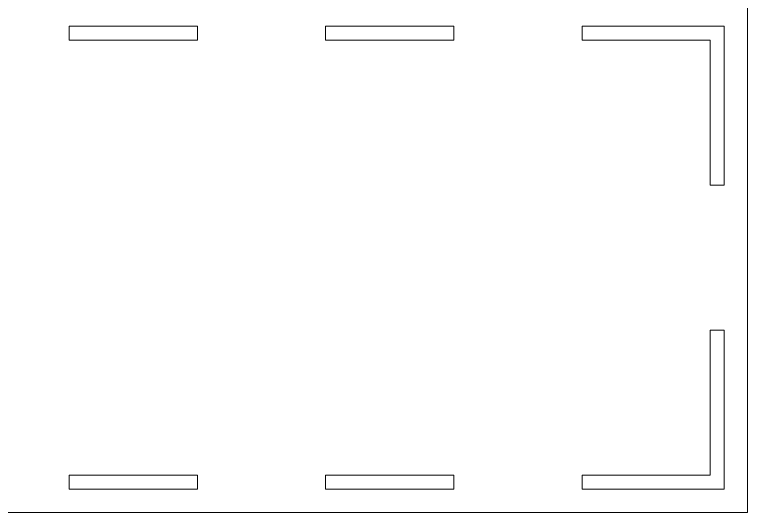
# Model space of a CAD drawing. Header units: millimetres. Extents: x -494 to 494, y -418 to 418.
# Drawn here: x -278.6 to -120.2, y 17.6 to 125.1 of the extents above; entities that cross this region are included whole.
import ezdxf

# ---------------------------------------------------------------- set-up
doc = ezdxf.new("R2010")
doc.units = ezdxf.units.MM
doc.header["$MEASUREMENT"] = 0

msp = doc.modelspace()

# ---------------------------------------------------------------- linework, layer by layer
at = {"lineweight": 9}
for points, knots in [([(-330.2269, 127.6083), (-330.2269, 127.6083), (-330.2269, 17.6083), (-330.2269, 17.6083), (-330.2269, 17.6083), (-330.2269, 17.6083), (-120.2269, 17.6083), (-120.2269, 17.6083), (-120.2269, 17.6083), (-120.2269, 17.6083), (-120.2269, 127.6083), (-120.2269, 127.6083), (-120.2269, 127.6083), (-120.2269, 127.6083), (-330.2269, 127.6083), (-330.2269, 127.6083)], [0, 0, 0, 0, 0.2, 0.2, 0.2, 0.2, 0.4, 0.4, 0.4, 0.4, 0.6, 0.6, 0.6, 0.6, 1, 1, 1, 1]), ([(-266.7972, 122.608), (-266.7972, 122.608), (-239.0872, 122.608), (-239.0872, 122.608), (-239.0872, 122.608), (-239.0872, 122.608), (-239.0872, 119.608), (-239.0872, 119.608), (-239.0872, 119.608), (-239.0872, 119.608), (-266.7972, 119.608), (-266.7972, 119.608), (-266.7972, 119.608), (-266.7972, 119.608), (-266.7972, 122.608), (-266.7972, 122.608)], [0, 0, 0, 0, 0.2, 0.2, 0.2, 0.2, 0.4, 0.4, 0.4, 0.4, 0.6, 0.6, 0.6, 0.6, 1, 1, 1, 1]), ([(-211.3672, 122.608), (-211.3672, 122.608), (-183.6572, 122.608), (-183.6572, 122.608), (-183.6572, 122.608), (-183.6572, 122.608), (-183.6572, 119.608), (-183.6572, 119.608), (-183.6572, 119.608), (-183.6572, 119.608), (-211.3672, 119.608), (-211.3672, 119.608), (-211.3672, 119.608), (-211.3672, 119.608), (-211.3672, 122.608), (-211.3672, 122.608)], [0, 0, 0, 0, 0.2, 0.2, 0.2, 0.2, 0.4, 0.4, 0.4, 0.4, 0.6, 0.6, 0.6, 0.6, 1, 1, 1, 1]), ([(-125.2269, 88.2683), (-125.2269, 88.2683), (-125.2269, 122.6083), (-125.2269, 122.6083), (-125.2269, 122.6083), (-125.2269, 122.6083), (-155.9469, 122.6083), (-155.9469, 122.6083), (-155.9469, 122.6083), (-155.9469, 122.6083), (-155.9469, 119.6083), (-155.9469, 119.6083), (-155.9469, 119.6083), (-155.9469, 119.6083), (-128.2269, 119.6083), (-128.2269, 119.6083), (-128.2269, 119.6083), (-128.2269, 119.6083), (-128.2269, 88.2683), (-128.2269, 88.2683), (-128.2269, 88.2683), (-128.2269, 88.2683), (-125.2269, 88.2683), (-125.2269, 88.2683)], [0, 0, 0, 0, 0.14285714, 0.14285714, 0.14285714, 0.14285714, 0.28571429, 0.28571429, 0.28571429, 0.28571429, 0.42857143, 0.42857143, 0.42857143, 0.42857143, 0.57142857, 0.57142857, 0.57142857, 0.57142857, 0.71428571, 0.71428571, 0.71428571, 0.71428571, 1, 1, 1, 1]), ([(-125.2269, 56.9383), (-125.2269, 56.9383), (-125.2269, 22.6083), (-125.2269, 22.6083), (-125.2269, 22.6083), (-125.2269, 22.6083), (-155.9469, 22.6083), (-155.9469, 22.6083), (-155.9469, 22.6083), (-155.9469, 22.6083), (-155.9469, 25.6083), (-155.9469, 25.6083), (-155.9469, 25.6083), (-155.9469, 25.6083), (-128.2269, 25.6083), (-128.2269, 25.6083), (-128.2269, 25.6083), (-128.2269, 25.6083), (-128.2269, 56.9383), (-128.2269, 56.9383), (-128.2269, 56.9383), (-128.2269, 56.9383), (-125.2269, 56.9383), (-125.2269, 56.9383)], [0, 0, 0, 0, 0.14285714, 0.14285714, 0.14285714, 0.14285714, 0.28571429, 0.28571429, 0.28571429, 0.28571429, 0.42857143, 0.42857143, 0.42857143, 0.42857143, 0.57142857, 0.57142857, 0.57142857, 0.57142857, 0.71428571, 0.71428571, 0.71428571, 0.71428571, 1, 1, 1, 1]), ([(-266.7972, 25.6085), (-266.7972, 25.6085), (-239.0872, 25.6085), (-239.0872, 25.6085), (-239.0872, 25.6085), (-239.0872, 25.6085), (-239.0872, 22.6085), (-239.0872, 22.6085), (-239.0872, 22.6085), (-239.0872, 22.6085), (-266.7972, 22.6085), (-266.7972, 22.6085), (-266.7972, 22.6085), (-266.7972, 22.6085), (-266.7972, 25.6085), (-266.7972, 25.6085)], [0, 0, 0, 0, 0.2, 0.2, 0.2, 0.2, 0.4, 0.4, 0.4, 0.4, 0.6, 0.6, 0.6, 0.6, 1, 1, 1, 1]), ([(-211.3672, 25.6085), (-211.3672, 25.6085), (-183.6572, 25.6085), (-183.6572, 25.6085), (-183.6572, 25.6085), (-183.6572, 25.6085), (-183.6572, 22.6085), (-183.6572, 22.6085), (-183.6572, 22.6085), (-183.6572, 22.6085), (-211.3672, 22.6085), (-211.3672, 22.6085), (-211.3672, 22.6085), (-211.3672, 22.6085), (-211.3672, 25.6085), (-211.3672, 25.6085)], [0, 0, 0, 0, 0.2, 0.2, 0.2, 0.2, 0.4, 0.4, 0.4, 0.4, 0.6, 0.6, 0.6, 0.6, 1, 1, 1, 1])]:
    msp.add_open_spline(points, degree=3, knots=knots, dxfattribs=at)

doc.saveas('drawing.dxf')
